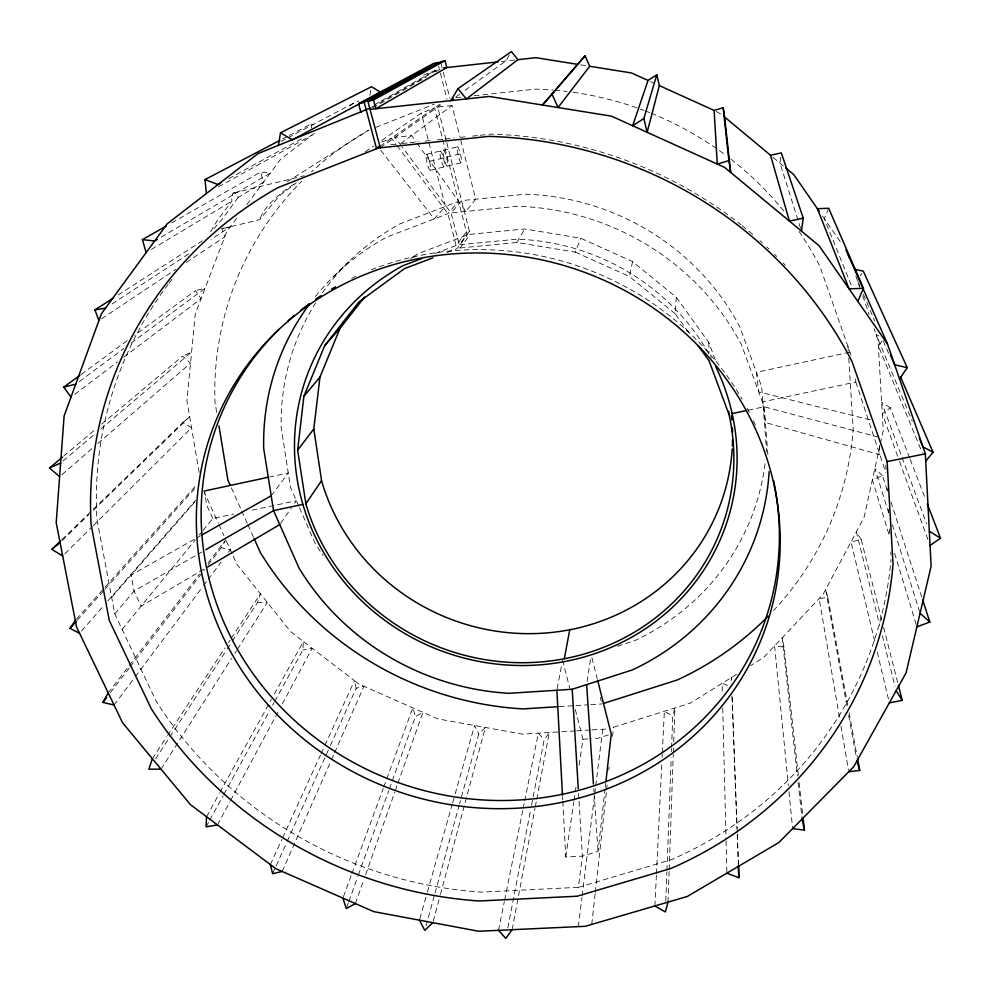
<?xml version="1.0" encoding="UTF-8"?>
<svg xmlns="http://www.w3.org/2000/svg" width="990" height="990" viewBox="0 0 990 990"><rect width="100%" height="100%" fill="white"/><g stroke="black" fill="none" stroke-linecap="round" stroke-linejoin="round"><path stroke-width="0.74" stroke-dasharray="4.95 3.71" d="M668.027 902.1L669.116 871.287M669.178 869.74L673.262 754.157M673.324 752.623L673.485 747.995M673.707 741.832L674.908 707.924L672.755 716.141L671.591 746.98M665.775 901.16L666.889 871.868M666.938 870.321L671.183 757.771M671.418 751.608L671.542 748.527M654.885 905.949L656.382 875.284M656.457 873.749L661.815 763.377M662.112 757.251L662.26 754.182M662.335 752.648L664.352 711.253L672.755 716.141M274.824 701.242L302.89 649.923L303.373 641.508L290.59 631.583L236.932 564.325L232.749 555.068M688.557 332.343L675.18 313.743L676.331 297.297L632.548 261.583L580.685 238.206L524.638 228.962L470.2 234.308L460.103 247.995L451.069 212.912L402.398 147.238M591.748 924.413L595.126 893.846M595.287 892.312L606.437 791.455M606.598 789.921L607.278 783.808M608.8 770.059L609.135 767.002M612.513 736.436L613.528 727.266M562.803 801.417L565.76 857.006L582.392 856.14L598.059 851.425L605.088 788.919M605.261 787.396L605.769 782.83M578.333 926.628L581.922 897.559M582.12 896.024L594.594 795.044M594.78 793.522L595.534 787.396M595.732 785.862L602.724 729.259M168.139 284.365A400.579 376.881 19.3 0 0 96.859 518.76L114.766 613.874L156.222 701.353A400.579 376.881 19.3 0 0 481.128 892.126L578.383 887.325L582.392 856.14L579.026 801.021M780.751 157.274L779.984 163.115L800.997 229.631M565.76 857.006L573.804 801.937M574.027 800.415L576.489 783.585M579.162 765.233L582.962 739.233L575.264 709.422M587.082 681.652L590.708 657.744M369.889 95.337L370.928 89.607M557.172 688.743L561.714 664.736M512.115 929.709L535.008 808.36M535.293 806.838L536.444 800.774M536.729 799.252L549.314 732.513L544.166 739.827L530.986 808.038M507.845 927.791L530.689 809.548M498.539 930.34L504.306 901.741M504.615 900.244L522.856 809.931M523.153 808.434L524.378 802.407M524.675 800.91L538.362 733.182L544.166 739.827M675.18 313.743L629.479 276.532L632.548 261.583M880.011 445.154L864.121 517.226L823.012 594.458L763.599 657.533L750.742 665.527M880.345 443.681L883.253 430.464L878.006 339.978L874.096 328.705M433.236 921.183L440.055 895.851M440.463 894.366L485.348 727.464L478.764 733.949L459.546 803.88M425.997 925.885L434.598 894.638M435.006 893.153L459.137 805.365M419.847 918.683L426.999 893.426M427.42 891.941L452.244 804.264M452.665 802.779L454.757 795.354M455.177 793.869L474.532 725.509L478.764 733.949M232.204 641.285L257.462 602.526L260.444 593.802L230.893 638.884M355.422 903.598L363.602 880.407M365.644 874.615L394.787 792.025M395.295 790.577L397.337 784.785M397.856 783.325L422.903 712.33L415.441 716.562L389.231 789.29M346.785 907.1L348.356 902.732M348.888 901.284L357.786 876.558M358.318 875.098L388.711 790.738M343.431 896.668L351.376 875.049M351.908 873.613L383.167 788.585M383.699 787.137L412.83 707.875L415.441 716.562M460.103 247.995L516.867 242.476L575.351 252.153L580.685 238.206M828.679 208.271L824.286 218.629L852.031 287.1M282.15 871.448L330.846 761.186M331.477 759.776L333.976 754.12M334.595 752.697L363.936 686.256L356.19 688.236L328.965 748.663M272.621 873.712L286.543 842.799M287.174 841.401L328.334 750.061M270.369 864.579L281.927 839.31M282.571 837.911L320.451 755.073M321.094 753.662L324.312 746.646M324.955 745.235L354.482 680.65L303.373 641.508L272.089 698.111M217.478 824.93L229.853 801.826M230.583 800.465L279.366 709.397M282.286 703.964L312.135 648.24L302.89 649.923M206.106 826.836L209.063 821.428M209.793 820.079L223.097 795.774M223.839 794.426L269.651 710.696M272.596 705.288L274.082 702.591M206.526 816.713L219.186 793.807M219.929 792.458L271.334 699.46M208.234 564.869L221.389 547.68L225.831 539.798M516.867 242.476L524.638 228.962M509.293 55.131L505.742 61.021L463.308 91.612M161.024 769.156L231.598 658.412M234.915 653.202L236.585 650.591M237.414 649.291L267.3 602.39L257.462 602.526M238.107 197.468L222.168 219.174L212.862 229.965L210.734 231.314L218.357 218.939L231.883 201.205L231.747 199.262A16.088 4.393 76 0 1 237.303 195.958L238.107 197.468L263.439 182.284L260.667 171.975L168.981 224.445M155.603 758.86L169.08 738.193M169.921 736.894L226.314 650.331M227.156 649.044L231.363 642.572M152.361 758.699L166.716 736.795M167.558 735.508L224.978 647.905M228.356 642.758L230.051 640.184M860.31 275.69L861.807 273.438M280.628 523.326L291.147 508.278M294.649 503.254L296.406 500.754L250.111 510.568M236.684 218.221L226.821 231.474L195.24 313.929L186.937 400.665L199.238 472.923M246.832 204.583L280.541 159.316L314.424 133.266M447.035 252.487L456.959 248.738L467.181 235.014L434.622 107.836L421.319 113.108L381.175 140.803M114.06 705.053L134.368 677.952M135.284 676.715L202.665 586.748M203.581 585.523L207.281 580.586M208.197 579.36L221.117 562.11M228.504 552.247L230.348 549.784L221.389 547.68M271.198 495.767L288.263 472.973L270.282 476.834M469.409 231.239L459.286 244.802L516.929 239.172A222.416 212.083 19.3 0 1 711.327 358.071M466.389 231.945L456.13 245.532L434.548 253.712M110.447 692.579L129.244 668.027M130.185 666.79L204.472 569.782M108.219 692.901L199.485 574.089M207.962 563.075L224.891 541.023M882.127 341.08L878.34 345.894L922.21 452.616M122.129 629.405L195.352 539.81M199.225 535.07L202.133 531.519M203.099 530.331L212.788 518.488L233.69 514.058M114.766 613.874L134.071 591.067L196.503 555.056M414.018 257.474L416.864 254.133L467.181 235.014M81.588 630.989L103.802 605.521M107.836 600.893L195.674 500.222M111.66 597.391L195.315 501.373M77.232 620.334L103.888 590.448M104.915 589.298L196.156 487.006M76.304 619.294L104.024 588.308M105.051 587.169L196.416 485.038M64.882 553.818L92.181 526.643M93.283 525.566L191.553 427.754L182.927 422.433L92.949 509.578M62.296 540.379L88.877 514.577M93.308 510.283L189.684 416.778L182.927 422.433M61.838 539.699L91.835 510.654M333.803 276.272L348.975 261.583M223.022 228.504L259.652 219.681L279.279 195.896L296.245 182.878M61.937 474.656L93.221 447.542M97.849 443.52L190.526 363.157L182.556 356.177L101.314 424.463M62.989 461.043L94.842 434.053M100.745 429.054L191.577 352.094L182.556 356.177M63.632 456.13L96.599 428.423M349.891 105.992L353.442 103.257L358.838 101.091M74.658 394.379L117.612 361.87M123.75 357.217L201.069 298.708L195.488 290.639L134.615 335.239M293.807 184.165C280.467 193.199 265.048 204.905 259.652 219.681M400.715 143.674L451.985 105.534L459.904 136.756M79.398 381.484L123.762 348.567M131.15 343.085L205.079 288.238L195.488 290.639M909.637 457.974L890.344 407.818L882.288 413.733L899.081 460.065M81.18 374.393L127.153 340.709M410.776 258.6L416.864 254.133M455.821 97.02L462.058 92.516M380.259 147.819L442.567 103.603M379.875 146.384L439.56 104.358M365.199 151.829L373.713 145.951M101.525 318.817L175.972 269.305M186.244 262.474L224.755 236.858L221.723 228.368L230.225 226.896L210.944 239.456M111.981 303.942L189.102 253.688M118.206 294.946L202.306 240.855M287.187 181.752L368.614 130.259A320.933 308.88 19.3 0 0 311.541 171.777M736.585 674.326L690.389 703.048L610.904 728.096M151.433 249.418L231.883 201.205M161.296 237.056L270.369 172.978L260.667 171.975M203.779 569.287L141.137 606.14L134.071 591.067L131.113 575.066L195.154 538.808M197.839 554.289L201.824 551.987M372.723 107.848L426.183 77.245M435.538 71.899L440.884 68.842M371.634 107.279L439.275 68.805L438.632 66.293M374.171 104.965L435.018 70.513M196.49 538.053L200.487 535.788M218.431 186.863L312.098 135.048M228.74 178.658L303.955 137.462M281.185 141.384L286.642 138.501M288.003 137.783L353.442 103.257M282.571 138.959L288.016 136.113M289.377 135.395L311.157 123.998L313.719 124.963M423.596 75.104L439.275 68.805M375.755 127.425L434.264 104.185M887.213 490.335L882.486 475.695L872.388 479.717L889.75 537.1M381.732 142.065L391.508 138.204L396.136 144.379M617.475 646.223L635.011 640.53A243.973 233.652 19.3 0 0 765.369 461.204M608.504 734.902L597.527 738.354L593.159 738.614M578.383 887.325L671.381 859.679A400.579 376.881 19.3 0 0 891.025 559.499M233.294 193.05L304.19 175.762M426.306 154.415L440.253 151.025M443.347 150.27L457.343 146.867M429.524 161.296L443.396 157.93M446.478 157.187L460.4 153.809M430.403 170.231L444.312 166.865M447.418 166.122L461.377 162.744M849.791 352.217L756.397 372.302L758.711 391.854L872.982 420.589M855.645 378.997L855.843 382.066L762.807 401.804L765.381 422.532L879.863 454.769L879.343 445.995M748.143 410.169L764.169 406.779L878.823 437.233M881.719 620.012L861.226 539.661L851.029 541.815L874.801 641.73M847.712 705.177L827.85 597.403L819.138 598.579L839.928 720.114M501.2 61.529L514.911 60.006M455.969 97.75L462.045 97.082M474.235 95.758L535.244 89.137A320.933 308.88 19.3 0 1 553.385 90.102M451.985 105.534L437.679 107.081L446.416 141.224M390.704 144.726L396.421 144.132M402.237 143.513L408.363 142.869M409.885 142.708L419.067 141.743M425.18 141.087L431.293 140.444M437.407 139.8L443.52 139.157M445.055 138.996L454.224 138.018M460.35 137.375L466.463 136.731M472.577 136.088L478.69 135.444M480.224 135.284L490.929 134.145A400.579 376.881 19.3 0 1 740.978 224.779M559.214 706.625L574.361 705.672M575.883 705.573L587.998 704.818M590.783 704.645L601.957 703.94M575.252 730.929L522.361 734.147L437.63 718.839L358.863 684.016L354.482 680.65L356.19 688.236M576.786 730.83L590.51 730.001M592.045 729.902L608.281 728.912M582.962 739.233L591.698 738.701M798.311 775.182L784.018 647.002L774.588 645.864L788.374 785.602M580.548 64.82L588.184 66.033M727.539 685.402L722.094 683.335L722.366 694.139M575.351 252.153L629.479 276.532M650.541 81.601L654.303 83.308M716.401 111.486L721.722 114.617M878.724 335.833L876.076 334.41L912.26 421.208M890.344 407.818L881.62 402.237L926.64 523.982M772.905 157.224L783.424 165.986M882.486 475.695L874.838 468.641L888.686 512.907M380.828 150.282L434.189 218.914L445.401 206.403L421.319 113.108M397.052 145.617L447.901 213.667L456.959 248.738M401.482 146L395.06 137.325L411.605 135.568L416.048 141.793M676.331 297.297L708.828 342.552L716.228 362.513M416.939 143.03L465.807 211.439L475.72 199.2L460.276 138.241M822.566 216.154L841.624 243.639M861.226 539.661L856.338 531.853L879.739 625.333M212.788 518.488L206.749 505.172L204.583 492.426M203.754 490.966L218.258 523.054M218.889 524.452L223.938 535.615M226.401 541.047L232.143 553.744M231.363 487.835L241.09 509.541M241.708 510.914L247.29 523.364M247.908 524.75L253.477 537.186M298.856 506.348L290.491 487.29L281.185 427.569A243.973 233.652 19.3 0 1 315.587 302.94M299.475 507.746L314.832 542.706A243.973 233.652 19.3 0 0 323.037 555.427M857.922 281.63L860.335 287.273M863.354 294.327L874.813 321.119M883.253 340.857L888.673 353.554M910.194 459.41L925.625 499.529M899.613 461.513L927.964 539.686M850.955 355.138L819.98 266.545A320.933 308.88 19.3 0 0 798.658 230.88M855.855 275.987L859.79 287.347M862.748 295.911L869.171 314.449M855.843 382.066L885.852 472.911M891 502.041L921.764 597.156M892.386 524.712L919.623 611.771M894.638 553.286L916.443 625.395M827.85 597.403L825.623 589.557L847.267 707.801M562.567 660.231L569.881 688.557M446.787 142.708L470.2 234.308M883.625 627.45L897.67 682.494M440.377 73.136L446.973 99.136M591.921 657.756L597.23 678.695M440.946 63.038L442.221 68.075M443.322 72.406L449.906 98.406M600.274 697.319L601.277 701.291M882.337 635.716L894.997 686.268M877.288 652.163L888.636 699.88M784.018 647.002L782.137 637.857L797.371 776.012M849.111 712.775L857.216 756.793M848.653 715.386L856.424 757.833M840.968 726.19L848.504 770.245M216.699 412.385L214.954 401.866A320.933 308.88 19.3 0 1 301.764 181.195M799.165 782.805L802.729 814.857M798.051 782.149L802.11 818.99M788.981 791.74L792.619 828.605M311.157 123.998L311.516 128.143M767.869 454.67L764.169 406.779L741.399 344.532A254.244 242.488 19.3 0 0 517.498 206.267L451.069 212.912L461.588 200.624L525.282 194.201A243.973 233.652 19.3 0 1 739.802 326.824L761.644 386.657L766.458 448.928A243.973 233.652 19.3 0 1 766.248 451.997M593.765 788.684L593.975 791.752M594.074 793.275L598.059 851.425M847.997 346.45L848.282 350.856M848.739 358.207L853.207 429.177A320.933 308.88 19.3 0 1 773.512 610.607M578.556 793.374L578.94 799.499M885.778 465.238L886.05 469.767M887.102 487.996L887.275 491.028M888.339 509.293L888.513 512.325M889.478 529.068L889.75 533.622M890.802 551.875L890.988 554.92M562.555 796.789L562.716 799.87M731.56 680.588L731.437 677.519L731.499 680.217M732.192 697.48L737.303 832.553M737.364 834.087L738.59 866.312M731.981 696.18L736.956 828.469M737.191 834.62L738.293 863.849M722.725 708.036L726.041 839.235M726.078 840.782L726.908 873.192M708.828 342.552L708.976 353.232M322.307 292.867A243.973 233.652 19.3 0 1 399.811 223.926L458.556 201.341L447.901 213.667L386.694 237.13A254.244 242.488 19.3 0 0 313.174 299.289M554.907 90.226A320.933 308.88 19.3 0 1 567.072 91.501M573.161 92.305A320.933 308.88 19.3 0 1 644.069 110.484M645.505 111.029A320.933 308.88 19.3 0 1 649.799 112.699M651.222 113.268A320.933 308.88 19.3 0 1 725.918 155.381M730.855 159.155A320.933 308.88 19.3 0 1 784.699 212.145M169.08 283.128A400.579 376.881 19.3 0 1 171.901 279.452M742.191 225.745A400.579 376.881 19.3 0 1 755.321 236.622M759.974 240.694A400.579 376.881 19.3 0 1 762.263 242.76M766.804 246.918A400.579 376.881 19.3 0 1 769.057 249.022M774.576 254.343A400.579 376.881 19.3 0 1 776.754 256.497M783.152 263.006A400.579 376.881 19.3 0 1 785.243 265.209M351.623 278.4A290.998 273.488 19.3 0 1 355.769 276.433M371.349 269.775A290.998 273.488 19.3 0 1 742.092 399.118M747.178 408.276A290.998 273.488 19.3 0 1 749.331 412.397M753.427 420.775A290.998 273.488 19.3 0 1 755.382 425.019M443.161 153.351A8.217 1.312 76.5 0 0 447.059 166.122A8.217 1.312 76.5 0 0 445.908 155.121A8.217 1.312 76.5 0 0 443.161 153.351M426.071 157.497A8.205 1.386 76.4 0 0 430.031 170.231A8.205 1.386 76.4 0 0 428.942 159.242A8.205 1.386 76.4 0 0 426.071 157.497M440.055 154.106A8.205 1.337 76.4 0 0 443.966 166.865A8.205 1.337 76.4 0 0 442.815 155.875A8.205 1.337 76.4 0 0 440.055 154.106M457.194 149.935A8.229 1.25 76.5 0 0 461.043 162.744A8.229 1.25 76.5 0 0 459.83 151.742A8.229 1.25 76.5 0 0 457.194 149.935"/><path stroke-width="1.49" d="M206.526 816.713L206.106 826.836L217.478 824.93M605.942 781.296L611.251 734.035L597.601 680.192M698.371 345.993L709.087 360.867L729.048 414.637A219.31 209.125 19.3 0 1 564.337 658.746A219.322 209.125 19.3 0 1 305.947 504.17L297.631 450.19L303.905 396.26L324.671 345.659L358.912 301.987L404.539 268.587L432.865 257.858M564.325 658.697L569.745 629.751A210.462 201.514 19.3 0 1 321.639 481.016L313.793 429.004L319.968 377.054L340.04 328.309L364.53 297.087M801.455 231.078L803.224 218.147L781.333 152.881L770.542 155.269L724.593 117.018L723.195 107.675L714.124 110.447L659.34 85.585L656.778 74.794L648.029 80.462L632.659 125.742L643.834 118.577L656.778 74.794M278.388 145.468L280.504 132.796L371.448 86.736L380.729 92.305L383.588 91.154M659.34 85.585L647.138 132.301L643.834 118.577M845.955 249.888L887.473 343.963L925.341 453.791L931.12 566.193L906.085 672.878L853.665 766.792L778.821 842.564L687.308 896.47L668.027 902.1L665.367 911.951L654.885 905.949L585.251 926.306L478.727 931.256L373.713 911.617L275.839 868.688L190.464 804.672L122.562 722.762L76.577 627.054L56.207 522.732L64.115 415.973L101.401 313.818L167.137 223.876L258.006 153.611L370.297 108.034M152.361 758.699L148.871 769.193L161.024 769.156M857.823 301.368L863.49 288.338L828.679 208.271L817.406 208.704L849.074 288.808L863.49 288.338M114.06 705.053L102.923 702.405L108.219 692.901M648.029 80.462L631.484 72.951L589.706 66.281L585.09 55.836L577.504 64.338L535.875 57.68L517.956 59.672L511.434 51.604L457.986 88.654L450.834 100.621L453.333 98.814M79.571 633.303L70.055 628.378L75.277 620.445M305.836 503.786L321.54 480.657M899.539 378.935L907.248 367.637L863.305 271.173L854.828 269.255M512.115 929.709L505.791 938.396L498.539 930.34M297.631 450.19L313.793 429.004M589.706 66.281L558.038 107.539L552.061 94.236L585.09 55.836M102.923 702.405L106.685 697.492M925.724 461.154L933.026 452.22L900.566 377.004M303.905 396.26L319.968 377.054M577.504 64.338L542.433 105.027L552.061 94.236M324.671 345.659L340.04 328.309M70.055 628.378L76.205 621.485M62.704 555.984L51.851 549.388L60.736 540.775M432.84 922.68L424.772 930.352L419.426 920.168M59.623 476.673L49.5 467.998L62.457 457.12M51.851 549.388L60.081 542.52M517.956 59.672L466.401 98.926L457.986 88.654M70.983 397.163L63.793 387.139L79.942 375.297M930.055 545.478L940.5 538.214L927.271 503.823M98.95 320.525L94.916 309.92L113.033 298.275M157.299 239.407L154.638 240.966L142.399 239.654L146.149 252.586M207.776 566.936L279.749 524.589M205.809 549.697L273.562 510.617L302.89 504.405M142.399 239.654L166.32 225.968M201.824 535.033L271.198 495.767M220.683 183.076L217.998 184.548L204.967 179.598L206.39 193.52M373.527 99.978L445.042 60.662L446.787 67.568L375.854 108.739L373.527 99.978L367.933 101.376L380.259 147.819M367.933 101.376L440.624 61.776L445.042 60.662M358.603 103.703L364.196 102.304L437.679 62.519L433.261 63.62L358.603 103.703L360.942 112.452M355.422 903.598L346.265 908.56L342.911 898.103M379.38 93.035L292.384 139.862L280.504 132.796M204.967 179.598L279.848 140.394M49.5 467.998L60.638 463.035M377.227 147.436L379.875 146.384L376.546 148.735L364.196 102.304M421.604 258.625L402.905 265.716A222.416 212.083 19.3 0 0 322.134 549.92A222.416 212.083 19.3 0 0 617.067 644.7A222.416 212.083 19.3 0 0 715.51 366.176M916.889 626.868L929.82 622.029L922.717 600.089M309.412 304.215A254.244 242.488 19.3 0 0 263.711 448.656L273.562 510.617L299.042 568.087A254.244 242.488 19.3 0 0 509.009 693.309L572.208 689.263L632.239 669.982A254.244 242.488 19.3 0 0 769.156 471.5M603.417 703.469L677.395 679.932A320.933 308.88 19.3 0 0 768.191 616.164M723.195 107.675L728.9 160.578L717.28 164.068L714.124 110.447M668.027 902.1L654.885 905.949M63.793 387.139L75.71 384.219M282.15 871.448L272.621 873.712L270.369 864.579M204.348 491.015L268.773 477.155M803.224 218.147L789.401 221.104L770.542 155.269M732.13 413.56L746.695 410.479M887.102 461.6L851.994 361.523A404.477 380.135 19.3 0 0 488.726 136.385L378.341 148.03L277.732 187.729A404.477 380.135 19.3 0 0 91.092 524.465L109.259 620.384L151.173 708.58A404.477 380.135 19.3 0 0 479.111 900.987L577.244 896.21L671.096 868.403A404.477 380.135 19.3 0 0 893.029 564.3L887.102 461.6L925.341 453.791M889.342 702.863L902.224 700.351L898.425 685.476M94.916 309.92L105.559 308.137M848.764 771.755L859.741 770.455L857.501 758.303M443.743 67.902L498.18 61.863M370.05 109.37L489.221 96.451L611.474 116.152L724.556 167.36L819.015 245.644L887.473 343.963M557.704 706.712L522.869 708.902A320.933 308.88 19.3 0 1 260.296 552.395L254.096 538.572M792.619 828.605L804.437 830.115L803.076 817.901M907.248 367.637L894.651 364.778L890.406 354.903M726.908 873.192L738.812 877.697L738.59 866.312M933.026 452.22L922.94 446.824L919.376 438.285M929.325 531.234L940.5 538.214M785.713 167.892L793.757 174.587L819.126 211.179M920.081 613.243L929.82 622.029M896.123 690.723L902.224 700.351M230.212 485.273L227.923 480.15L218.939 425.923M848.17 253.762L849.606 257.907M856.981 760.865L859.741 770.455M802.11 818.99L804.437 830.115M728.9 160.578L730.682 172.433L724.593 117.018M586.625 684.635L593.443 784.092M572.208 689.263L578.284 788.783M728.776 411.333L728.925 414.241M556.887 690.24L562.468 795.242M738.342 865.384L738.812 877.697M732.204 448.928A210.462 201.502 19.3 0 1 569.757 629.788M731.424 415.441A210.462 201.502 19.3 0 1 731.87 420.032M732.377 427.692A210.462 201.502 19.3 0 1 732.538 432.284M732.563 439.894A210.462 201.502 19.3 0 1 732.365 445.921M773.586 480.608A290.998 273.488 19.3 0 1 411.469 786.988A290.998 273.488 19.3 0 1 279.329 329.026M288.115 320.797A290.998 273.488 19.3 0 1 293.857 315.822M300.96 310.019A290.998 273.488 19.3 0 1 309.548 303.534M315.847 299.091A290.998 273.488 19.3 0 1 320.995 295.663M331.477 289.179A290.998 273.488 19.3 0 1 335.474 286.865M269.292 706.216A293.832 275.826 19.3 0 0 764.923 629.801A293.832 275.826 19.3 0 0 430.551 256.497A293.832 275.826 19.3 0 0 269.292 706.216"/></g></svg>
